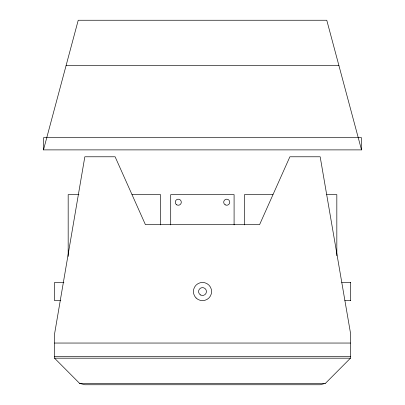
<?xml version="1.0" encoding="UTF-8"?>
<svg xmlns="http://www.w3.org/2000/svg" width="405" height="405" viewBox="0 0 405 405"><rect width="100%" height="100%" fill="white"/><g stroke="black" fill="none" stroke-linecap="round" stroke-linejoin="round"><path stroke-width="0.61" d="M244.463 224.891L244.463 194.638L272.935 194.638M336.828 255.773L336.828 194.638L326.708 194.638M344.842 300.637L350.457 300.637L350.457 282.457L341.729 282.457M43.492 149.885L78.226 20.25L326.774 20.25L361.508 149.885L43.492 149.885L43.492 137.7L361.508 137.7L361.508 149.885M325.407 383.358L350.457 358.187L350.457 332.89L320.173 156.781L289.889 156.781L259.605 224.618L145.4 224.618L115.116 156.781L84.832 156.781L54.548 334.044L54.548 358.187L79.593 383.358L84.832 384.75L320.173 384.75L325.407 383.358L79.593 383.358M66.101 65.499L338.899 65.499M78.929 194.638L68.177 194.638L68.177 256.406M132.07 194.638L160.542 194.638L160.542 224.891M63.899 282.457L54.548 282.457L54.548 300.637L60.78 300.637M54.548 343.045L350.457 343.045M54.548 356.602L350.457 356.602M54.548 358.187L350.457 358.187M350.457 282.457L350.457 282.766M350.457 300.328L350.457 300.637M234.09 224.891L234.09 194.638L170.707 194.638L170.707 224.891M176.762 204.834A3.027 3.027 0 0 0 181.303 202.211A3.027 3.027 0 0 0 176.762 199.589A3.027 3.027 0 0 0 176.762 204.834M225.215 204.834A3.027 3.027 0 0 0 229.756 202.211A3.027 3.027 0 0 0 225.215 199.589A3.027 3.027 0 0 0 225.215 204.834M196.076 297.974A9.092 9.092 0 0 0 211.283 293.898A9.092 9.092 0 0 0 200.151 282.766A9.092 9.092 0 0 0 196.076 297.974M200.536 294.956A3.939 3.939 0 0 0 206.439 291.544A3.939 3.939 0 0 0 200.536 288.137A3.939 3.939 0 0 0 200.536 294.956"/></g></svg>
